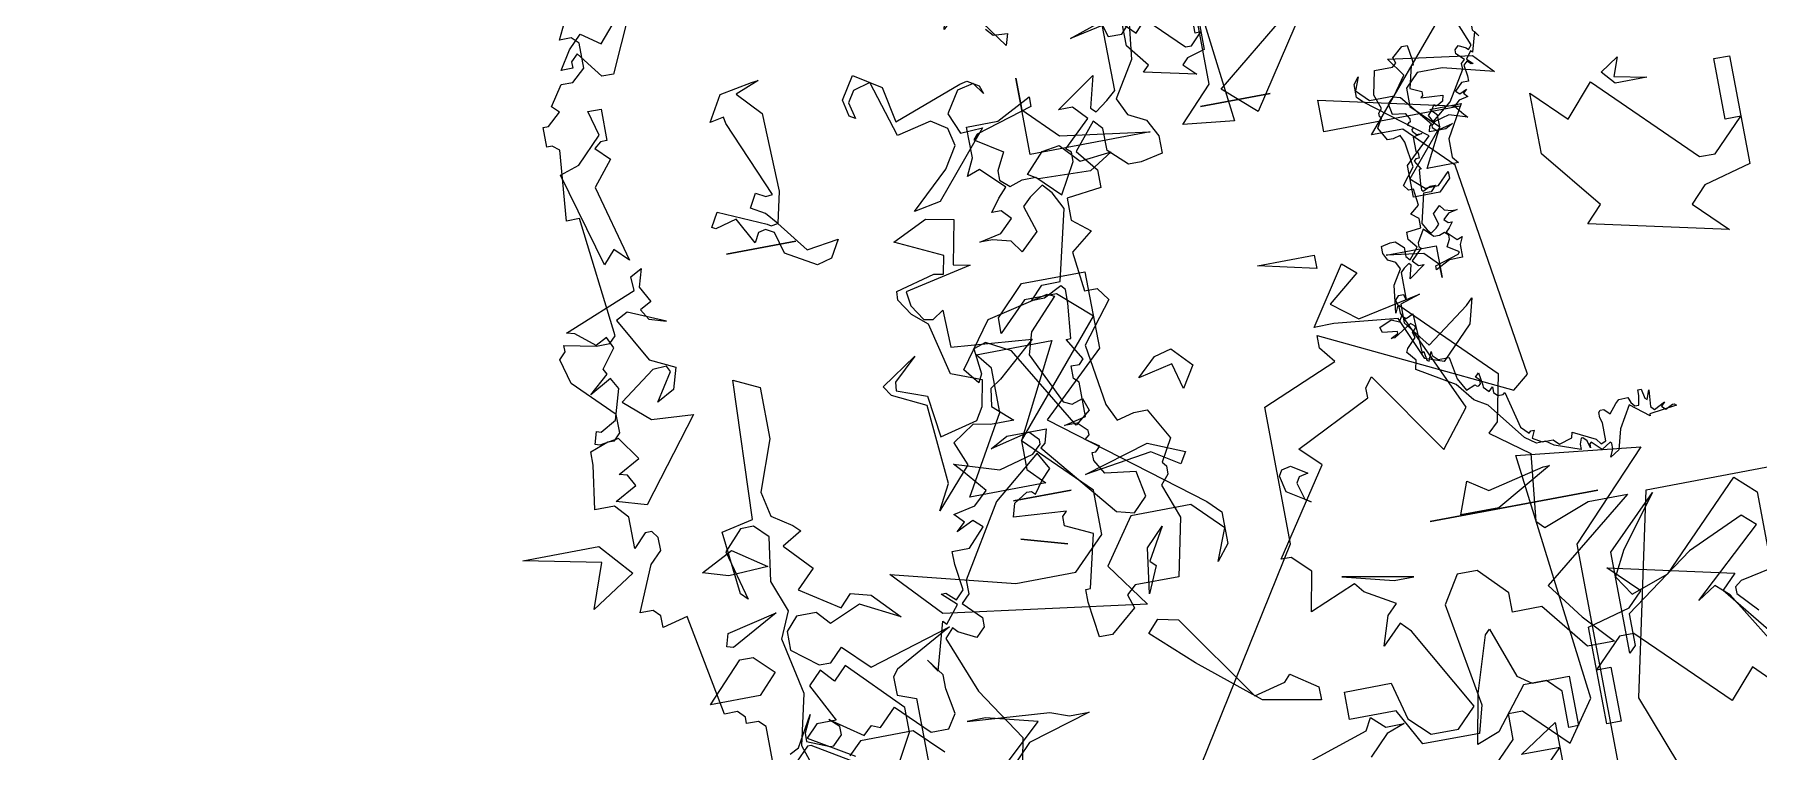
# Model space of a CAD drawing. Header units: millimetres. Extents: x 1418 to 1811, y 1796 to 1956.
# Drawn here: x 1477.008 to 1477.638, y 1835.757 to 1836.018 of the extents above; entities that cross this region are included whole.
import ezdxf

# ---------------------------------------------------------------- set-up
doc = ezdxf.new("R2010")
doc.units = ezdxf.units.MM
doc.layers.add('ARBRE', color=251, linetype='Continuous', lineweight=13)
doc.layers.add('VEGETAIS', color=3, linetype='Continuous')

# ---------------------------------------------------------------- blocks, each defined once
blk = doc.blocks.new('WMF26', base_point=(0, 0.0008))
at = {"color": 85}
for points in [[(12.9837, -8.0792), (12.6708, -8.5666), (12.6708, -8.8803), (12.4963, -8.9527), (12.5251, -8.989), (12.5251, -9.0178), (12.111, -8.8144), (12.0739, -8.8441), (12.1472, -9.3381), (12.2485, -9.4401), (12.3209, -9.4401), (11.8994, -9.9284), (11.8269, -9.9284), (11.7611, -10.0008), (11.7973, -10.037), (11.477, -10.5245), (11.165, -10.8381)], [(1.0357, -8.5666), (1.0357, -8.2908), (0.9995, -8.2546), (0.9345, -8.2546), (0.9345, -8.2183), (0.8974, -8.1813), (0.825, -8.1813), (0.7237, -7.6214), (0.5846, -7.6577), (0.5846, -7.5918), (0.5483, -7.5556), (0.4759, -7.5556), (0.5846, -7.3078), (0.6496, -7.2427), (0.6496, -7.1703), (0.6208, -7.1332), (0.5846, -7.1332), (0.5121, -7.2065), (0.5121, -7.0319), (0.4462, -6.9595), (0.3376, -6.9595), (0.3738, -6.7191), (0.3738, -6.6458), (0.4759, -6.6096), (0.5121, -6.6096), (0.5483, -6.5734), (0.5483, -6.4713), (0.3376, -6.2605), (0.3013, -6.1222), (0.3376, -6.0851), (0.3376, -6.0489), (0.5121, -6.0851), (0.5846, -6.0851), (0.6208, -6.0489), (0.5483, -5.387), (0.4759, -5.387), (0.5121, -5.0016), (0.4759, -4.972), (0.4462, -4.972), (0.4462, -4.8633), (0.4759, -4.8633), (0.5483, -4.7975), (0.5121, -4.7612), (0.5846, -4.6517), (0.6496, -4.6517), (0.7237, -4.5867), (0.7237, -4.4484), (0.6866, -4.4122), (0.6208, -4.4122), (0.8612, -3.9239)]]:
    blk.add_lwpolyline(points, dxfattribs=at)
at = {"color": 63}
for points in [[(2.9112, -4.7835), (2.9458, -4.823), (3.0249, -4.8287), (3.0043, -4.8913), (2.9005, -4.7431)], [(11.859, -7.8034), (11.962, -8.0792), (11.859, -8.5378), (11.5108, -8.5378), (11.4375, -8.6028), (11.4737, -8.7132), (11.263, -8.8869), (11.1609, -8.8869), (11.1246, -8.6028), (11.1246, -8.5016), (11.1609, -8.5016), (11.263, -8.0792), (11.0522, -7.9779), (11.0522, -7.9055), (11.0884, -7.8684), (10.6735, -7.8396), (10.7031, -7.7301), (10.8118, -7.6643)], [(1.6219, -8.7782), (1.7965, -8.4653), (1.7965, -8.327), (1.5198, -8.043), (1.4466, -8.1154), (1.3815, -8.043), (1.3091, -8.1154), (1.4178, -8.327), (1.3091, -8.327), (1.2432, -8.3929), (1.4836, -8.5378)], [(1.2432, -8.5378), (1.207, -8.4291), (1.2728, -8.1525), (1.207, -7.8396), (1.2728, -7.6939), (1.207, -7.5193), (1.2432, -7.2789), (1.1708, -7.2065), (1.0975, -7.2065), (0.9962, -7.3152), (1.0687, -7.5918), (1.0324, -7.5556), (0.9962, -7.2065), (1.1708, -7.1703), (1.207, -6.4054), (1.3453, -6.4713), (1.3453, -6.7553), (1.2432, -7.0319), (1.2728, -7.1703), (1.3815, -7.2427), (1.4178, -7.2789), (1.3091, -7.344), (1.4466, -7.4905), (1.3453, -7.5918), (1.5561, -7.7301), (1.6219, -7.6643), (1.7306, -7.6939), (1.8689, -7.8396), (1.6582, -7.7301), (1.4836, -7.8034), (1.4178, -7.7301), (1.3091, -7.7301), (1.2432, -7.8034), (1.2432, -7.9055), (1.3815, -8.0142), (1.4466, -8.0142), (1.5198, -7.9417), (1.6582, -8.0792), (2.1167, -7.9417), (1.7965, -8.1154), (1.7677, -8.1525), (1.7677, -8.2546), (1.8689, -8.2908), (1.8689, -8.8869)], [(2.0805, -8.9165), (2.465, -8.5666), (2.4955, -8.5378), (2.2188, -8.4653), (2.1167, -8.4653), (2.5679, -8.5016), (2.6692, -8.5378), (2.7787, -8.5378), (2.4288, -8.6407), (2.2913, -8.7782)], [(3.7897, -9.0622), (4.2409, -8.9165), (4.2771, -8.8506), (4.3504, -8.9165), (4.4525, -8.9165), (4.3504, -8.9527), (4.2409, -9.0622)], [(4.874, -9.5859), (5.2602, -9.2006), (5.0486, -9.2006), (5.2602, -9.0622), (5.2602, -9.3751)], [(0.811, -4.6484), (0.7015, -4.5027), (0.6644, -4.5398), (0.6644, -4.576), (0.5994, -4.576), (0.6644, -4.4739), (0.7377, -4.4006), (0.8398, -4.4739), (1.0868, -4.1899), (0.876, -4.6484), (0.811, -4.6484), (0.811, -4.6484)], [(4.8889, -6.482), (4.8707, -6.4424), (4.8304, -6.4219), (4.8098, -6.3823), (4.8098, -6.342), (4.86, -6.3321), (4.8889, -6.3321), (4.9308, -6.3716), (4.9308, -6.4219), (4.9498, -6.4424), (5, -6.3823), (4.9605, -6.3321), (4.9605, -6.2918), (5.0395, -6.2819), (5.0395, -6.2317), (5, -6.1996), (5.0502, -6.1601), (5.0395, -6.0695), (5.0107, -6.0695), (4.9893, -6.0398), (5.0609, -5.9485), (5.0395, -5.8077), (5.0214, -5.7682), (4.9811, -5.7789), (4.9498, -5.7789), (4.9103, -5.7072), (4.9391, -5.6562), (4.9308, -5.6463), (4.9308, -5.6274), (4.9498, -5.606), (4.921, -5.5269), (4.9498, -5.3952), (5.0502, -5.3952), (5.0708, -5.3763), (5.0609, -5.345), (5.121, -5.2947), (5.1507, -5.2947), (5.1614, -5.3763), (5.1614, -5.4059), (5.1507, -5.4059), (5.121, -5.5269), (5.182, -5.5557), (5.182, -5.5771), (5.1712, -5.5878), (5.2915, -5.5961), (5.2832, -5.6274), (5.2519, -5.6463), (5.2412, -5.6463), (5.233, -5.6381), (5.2124, -5.6669), (5.191, -5.6891), (5.2124, -5.7286), (5.3227, -5.6381), (5.4232, -5.4767), (5.4232, -5.4454), (5.4421, -5.4265), (5.4026, -5.387), (5.4026, -5.3656), (5.4232, -5.345), (5.4635, -5.3656), (5.4734, -5.3763), (5.4923, -5.3557), (5.4421, -5.2248), (5.3631, -5.1037), (5.373, -5.0535)], [(5.5426, -5.1037), (5.6035, -5.1638), (5.7253, -5.1638), (5.755, -5.135)], [(5.755, -5.1243), (5.8365, -5.1745), (5.8447, -5.1745), (5.876, -5.1433)], [(5.8867, -5.1638), (5.8653, -5.1745), (5.8258, -5.2437), (5.8447, -5.2042), (5.8447, -5.1852), (5.7945, -5.1638), (5.7863, -5.1638), (5.7649, -5.1852), (5.7649, -5.2042), (5.7863, -5.2248), (5.7146, -5.1745), (5.6941, -5.1935), (5.6751, -5.1852), (5.6356, -5.2248), (5.564, -5.154), (5.5236, -5.154), (5.503, -5.1852), (5.5137, -5.2437), (5.5137, -5.2758), (5.5426, -5.3153), (5.5236, -5.2865), (5.4923, -5.3952), (5.4841, -5.387), (5.4528, -5.4265), (5.4841, -5.4561), (5.4734, -5.4561), (5.4528, -5.4372), (5.4339, -5.4561), (5.4421, -5.5162), (5.4421, -5.5459), (5.4026, -5.5459), (5.3631, -5.5878), (5.3837, -5.606), (5.4232, -5.5878), (5.4026, -5.606), (5.4232, -5.6274), (5.373, -5.6381), (5.3417, -5.6669), (5.3837, -5.7179), (5.4026, -5.7393), (5.3022, -5.7072), (5.2223, -5.7286), (5.2017, -5.7476), (5.2017, -5.7575), (5.2223, -5.7789), (5.3129, -5.7575), (5.2725, -5.7789), (5.182, -5.7789), (5.191, -5.7476), (5.2017, -5.7393), (5.0609, -5.5664), (5.0214, -5.5557), (4.9893, -5.5878), (5, -5.6463), (5.0708, -5.6562), (5.0897, -5.6891), (5.0897, -5.7072), (5.0815, -5.7072), (5.0708, -5.7179), (5.1004, -5.7393), (5.0897, -5.7476), (5.0897, -5.7575), (5.1111, -5.7789), (5.14, -5.7789), (5.0897, -5.7896), (5.0897, -5.8686), (5.1004, -5.8793), (5.1004, -5.9081), (5.0815, -5.9081), (5.0708, -5.9188), (5.1004, -5.969), (5.0897, -5.969), (5.0815, -6.0489), (5.0815, -6.0802), (5.0897, -6.0901), (5.1317, -6.0695), (5.1614, -6.0695), (5.1317, -6.0999), (5.0897, -6.0999), (5.0502, -6.2605), (5.0708, -6.3), (5.0897, -6.3214), (5.121, -6.3), (5.14, -6.2819), (5.121, -6.221), (5.1614, -6.1815), (5.182, -6.2103), (5.2223, -6.221), (5.2519, -6.221), (5.2017, -6.2317), (5.1712, -6.2605), (5.191, -6.2819), (5.2124, -6.2819), (5.191, -6.3107), (5.1712, -6.3321), (5.2223, -6.3823), (5.2519, -6.3716), (5.233, -6.4112), (5.233, -6.482), (5.1614, -6.482), (5.0815, -6.5231), (5.0815, -6.5009), (5.2124, -6.4614), (5.2223, -6.4507), (5.1614, -6.4112), (5.182, -6.3716), (5.182, -6.3502), (5.1614, -6.3321), (5.1317, -6.342), (5.1004, -6.342), (5.0502, -6.2918), (5.0107, -6.3609), (5.0107, -6.3823), (5.0214, -6.3922), (4.9605, -6.4507), (4.9893, -6.482), (5.0214, -6.482), (4.9308, -6.5437), (4.9498, -6.4721), (4.9391, -6.4614), (4.9103, -6.482), (4.8889, -6.5009), (4.8889, -6.6524), (4.8806, -6.6236), (4.8493, -6.6236), (4.8304, -6.6442), (4.8386, -6.6738), (4.8205, -6.7133), (4.8386, -6.5627), (4.8889, -6.482), (4.8889, -6.482)], [(4.0524, -5.3013), (4.0524, -4.7958), (4.1833, -4.7044), (4.4657, -4.7044), (4.2747, -4.8946), (4.2747, -4.9539), (4.2425, -4.9539), (4.1503, -4.8625), (4.0853, -4.9539), (4.1503, -5.5236), (3.8696, -5.4907), (4.0524, -5.3013), (4.0524, -5.3013)], [(0.7739, -4.9975), (0.7377, -4.9975), (0.7015, -5.0272), (0.7739, -5.0996), (0.6644, -5.2371), (0.7739, -5.6595), (0.7015, -5.587), (0.6356, -5.6595), (0.4899, -5.1358), (0.5994, -5.0996), (0.7377, -4.9613), (0.7015, -4.823), (0.7739, -4.823), (0.7739, -4.9975), (0.7739, -4.9975)], [(1.6442, -5.4405), (1.6046, -5.6125), (1.7347, -5.783), (1.9109, -5.7566), (1.8558, -5.8521), (1.7759, -5.8735), (1.6104, -5.7772), (1.5775, -5.6578), (1.5322, -5.6315), (1.4927, -5.6422), (1.4639, -5.6932), (1.3865, -5.5467), (1.2679, -5.5788), (1.2473, -5.5673), (1.291, -5.4915), (1.547, -5.606), (1.5668, -5.6175), (1.6046, -5.6125), (1.5478, -5.5467), (1.4729, -5.503), (1.5165, -5.4273), (1.5668, -5.4561), (1.6046, -5.4512), (1.4268, -5.0255), (1.421, -4.9885), (1.3445, -5.0049), (1.426, -4.8642), (1.6055, -4.8329), (1.6425, -4.8279), (1.5108, -4.8798), (1.6318, -5.0091), (1.6442, -5.4405), (1.6442, -5.4405)], [(2.3481, -5.6858), (2.558, -5.4915), (2.6321, -5.3746), (2.6099, -5.275), (2.5243, -5.219), (2.3333, -5.2618), (2.2378, -4.9514), (2.1439, -4.9769), (2.1044, -5.0387), (2.125, -5.1284), (2.0937, -5.1095), (2.0739, -5.0189), (2.1521, -4.8963), (2.2995, -4.9901), (2.3374, -5.1869), (2.7186, -5.0502), (2.7581, -5.0412), (2.8199, -5.0799), (2.8347, -5.1243), (2.7894, -5.0609), (2.6988, -5.0807), (2.6247, -5.1968), (2.6717, -5.3137), (2.796, -5.3071), (2.4955, -5.6578), (2.3481, -5.6858), (2.3481, -5.6858)], [(3.7461, -5.1383), (3.6481, -5.014), (3.6481, -4.8897), (3.7132, -4.9555), (3.7724, -4.8897), (3.9626, -5.079), (3.9956, -5.079), (4.0606, -5.014), (4.0277, -5.014), (4.0277, -4.8897), (4.0606, -4.8897), (4.0606, -5.112), (3.9626, -5.1383), (3.9297, -5.1712), (3.9956, -5.2363), (3.7132, -5.1712), (3.7461, -5.1383), (3.7461, -5.1383)], [(3.0438, -5.6364), (2.9886, -5.601), (3.0907, -5.494), (3.1871, -5.4783), (3.2842, -5.5829), (3.4596, -5.5656), (3.3295, -5.6463), (3.0438, -5.6364), (3.0438, -5.6364)], [(6.1601, -5.6315), (6.2613, -5.5664), (6.2251, -5.6677), (6.3996, -5.7048), (6.2251, -5.7048), (6.1601, -5.6315), (6.1601, -5.6315)], [(5.2421, -5.7624), (5.2421, -5.6965), (5.2058, -5.6595), (5.3804, -5.6595), (5.2783, -5.8348), (5.2783, -5.9361), (5.3071, -5.9723), (5.1326, -5.9723), (5.2421, -5.7624), (5.2421, -5.7624)], [(0.5821, -6.8706), (0.5475, -6.8072), (0.5039, -6.794), (0.6241, -6.729), (0.5352, -6.6013), (0.4289, -6.6178), (0.4051, -6.6104), (0.4257, -6.5421), (0.4495, -6.5495), (0.5384, -6.5009), (0.5878, -6.3354), (0.5541, -6.272), (0.4322, -6.3412), (0.5401, -6.2465), (0.5236, -6.2152), (0.6018, -6.1115), (0.573, -6.0489), (0.5096, -6.0827), (0.4075, -5.9987), (0.3639, -5.9855), (0.7682, -5.8258), (0.764, -5.75), (0.8274, -5.7163), (0.7986, -5.8134), (0.8464, -5.9015), (0.783, -5.9361), (0.8184, -5.9946), (0.9106, -6.0226), (0.7089, -5.9353), (0.6447, -5.969), (0.7797, -6.2119), (0.9139, -6.2786), (0.8785, -6.3955), (0.7838, -6.4466), (0.8818, -6.2959), (0.8653, -6.2638), (0.7896, -6.2679), (0.592, -6.4103), (0.7319, -6.533), (0.9608, -6.5487), (0.6224, -6.9842), (0.4611, -6.9356), (0.5821, -6.8706), (0.5821, -6.8706)], [(1.2984, -5.7253), (1.6837, -5.7253), (1.2984, -5.7253), (1.2984, -5.7253)], [(3.0117, -6.2794), (2.8528, -6.4474), (2.8166, -6.5676), (2.9508, -6.8525), (2.9969, -6.8755), (3.0586, -6.8541), (3.0825, -6.9233), (2.9977, -6.9908), (2.7268, -6.5289), (2.5959, -6.4573), (2.5268, -6.4803), (2.5432, -6.6211), (2.5202, -6.6672), (2.4527, -6.5824), (2.6321, -6.3379), (2.9746, -6.2613), (3.0117, -6.2794), (3.0117, -6.2794)], [(3.5715, -6.7586), (3.3797, -6.8006), (3.4851, -6.7034), (3.5798, -6.6779), (3.6827, -6.7866), (3.6086, -6.9027), (3.5715, -6.7586), (3.5715, -6.7586)], [(5.8447, -7.6288), (5.8365, -7.619), (5.7863, -7.6503), (5.736, -7.6), (5.7253, -7.6083), (5.7253, -7.6288), (5.7146, -7.5893), (5.6941, -7.5687), (5.6858, -7.5687), (5.6751, -7.6), (5.6751, -7.6288), (5.5343, -7.5786), (5.4923, -7.5498), (5.4421, -7.5498), (5.3837, -7.5078), (5.2223, -7.2979), (5.1507, -7.2559), (5.0708, -7.1554), (4.8707, -7.0361), (4.8806, -6.9858), (4.8386, -6.9356), (4.8493, -6.9142), (4.8996, -6.864), (4.8889, -6.8343), (4.9103, -6.8138), (4.9103, -6.8031), (4.8889, -6.7841), (4.7892, -6.8451), (4.7703, -6.8451), (4.8098, -6.8245), (4.8098, -6.8138), (4.7291, -6.8031), (4.7192, -6.7742), (4.7892, -6.7446), (4.8304, -6.7635), (4.8493, -6.7339), (4.8707, -6.7528), (4.9103, -6.7339), (4.921, -6.9546), (4.9308, -6.9463), (4.9391, -6.9965), (4.9498, -7.0048), (4.9712, -6.9546), (4.9712, -6.976), (5, -7.0048), (5.0609, -7.0048), (5.0815, -7.1258), (5.121, -7.1974), (5.1712, -7.176), (5.182, -7.1867), (5.191, -7.1867), (5.2017, -7.176), (5.2017, -7.1554), (5.182, -7.1365), (5.2017, -7.1159), (5.2124, -7.1867), (5.2124, -7.1974), (5.2412, -7.2262), (5.2626, -7.2057), (5.2626, -7.2369), (5.2832, -7.2559), (5.3129, -7.2559), (5.3227, -7.2477), (5.373, -7.4494), (5.4133, -7.4889), (5.4232, -7.4782), (5.4421, -7.4782), (5.4232, -7.5185), (5.4734, -7.5498), (5.5343, -7.5498), (5.564, -7.5786), (5.6356, -7.558), (5.6438, -7.5284), (5.7649, -7.5893), (5.7863, -7.619), (5.8151, -7.6083), (5.8151, -7.5078), (5.8052, -7.4782), (5.8052, -7.4494), (5.8151, -7.4387), (5.8365, -7.4387), (5.8653, -7.4683), (5.9056, -7.4181), (5.9262, -7.3991), (5.9765, -7.3991), (5.9872, -7.428), (6.0061, -7.4494), (6.0267, -7.4494), (6.0374, -7.3991), (6.0374, -7.3679), (6.0563, -7.3679), (6.0662, -7.4181), (6.0769, -7.428), (6.0967, -7.3777), (6.0884, -7.4683), (6.1074, -7.4889), (6.1675, -7.4576), (6.1469, -7.4782), (6.1675, -7.4996), (6.2078, -7.4782), (6.2177, -7.4782), (6.2284, -7.4889), (6.0769, -7.5078), (6.0769, -7.5185), (5.9765, -7.4387), (5.9056, -7.558), (5.876, -7.6692), (5.8258, -7.7005), (5.8447, -7.6585), (5.8447, -7.6288), (5.8447, -7.6288)], [(3.3698, -7.209), (2.9985, -7.2649), (3.3591, -7.1587), (3.5567, -7.2411), (3.518, -7.302), (3.3698, -7.209), (3.3698, -7.209)], [(1.0283, -7.3135), (1.2053, -7.4354), (0.9888, -7.4469), (0.8497, -7.4049), (1.0283, -7.3135), (1.0283, -7.3135)], [(4.1767, -7.6363), (4.054, -7.558), (4.0342, -7.4675), (4.0532, -7.437), (4.1034, -7.4263), (4.189, -7.4807), (4.1388, -7.4914), (4.1199, -7.5226), (4.1454, -7.6165), (4.1767, -7.6363), (4.1767, -7.6363)], [(0.9271, -7.754), (1.2037, -7.6931), (0.9411, -7.8347), (0.9056, -7.8248), (0.9271, -7.754), (0.9271, -7.754)], [(3.3493, -8.1352), (3.681, -8.6177), (3.8548, -8.5748), (3.8893, -8.537), (4.0318, -8.6341), (4.0342, -8.7066), (3.7189, -8.6465), (3.3962, -8.3814), (3.1764, -8.178), (3.2389, -8.1105), (3.3493, -8.1352), (3.3493, -8.1352)]]:
    blk.add_lwpolyline(points, dxfattribs=at)
at = {"color": 106}
for points in [[(5.5903, -5.5212), (5.3145, -5.4487), (5.1762, -5.4487), (5.1029, -5.5212), (5.1029, -5.6232), (5.2421, -5.7624), (5.0305, -6.0094), (5.1029, -6.0744), (5.1762, -6.0744), (5.2421, -6.0094), (5.2421, -6.0456), (5.1762, -6.1115), (5.0305, -6.1115), (5.0305, -5.9361), (5.1762, -5.7986), (4.8559, -5.5508), (4.8271, -5.5212), (4.8271, -5.4487), (4.8559, -5.4125), (4.8271, -5.4849), (4.893, -5.5508), (5.0305, -5.5508), (5.1029, -5.4487), (5.0305, -5.3474), (5.489, -5.4125), (5.5903, -5.5212), (5.5903, -5.5212)], [(3.9832, -5.4125), (4.3685, -5.4125), (3.9832, -5.4125), (3.9832, -5.4125)], [(2.5498, -5.769), (2.5004, -6.0102), (2.591, -6.0291), (2.223, -6.1065), (2.2328, -6.1872), (2.2888, -6.272), (2.339, -6.2827), (2.4, -6.2424), (2.4049, -6.4482), (2.8487, -6.4861), (2.6387, -6.6697), (2.5778, -6.7092), (2.5638, -6.8064), (2.67, -6.901), (2.5391, -6.901), (2.4477, -6.8821), (2.3259, -6.9628), (2.3777, -7.0945), (2.1818, -7.311), (2.2567, -7.1744), (2.2205, -6.7364), (2.0394, -6.6466), (2.0031, -6.5923), (2.204, -6.4589), (2.0739, -6.5799), (2.0698, -6.6269), (2.2312, -6.6862), (2.2616, -6.9175), (2.4716, -6.8665), (2.5128, -6.7957), (2.5424, -6.6549), (2.3761, -6.5898), (2.3094, -6.3025), (2.2287, -6.2333), (2.1686, -6.1428), (2.1727, -6.0967), (2.3884, -6.0398), (2.4395, -6.0506), (2.4601, -5.9501), (2.2065, -5.8299), (2.3983, -5.7377), (2.5498, -5.769), (2.5498, -5.769)], [(4.4418, -6.3947), (4.1281, -6.3222), (4.4418, -6.3222), (4.4418, -6.3947), (4.4418, -6.3947)], [(4.478, -6.5989), (4.6155, -6.7076), (4.9654, -6.6351), (4.8559, -6.6713), (4.8559, -6.7734), (4.9654, -6.9183), (5.2058, -6.7438), (5.2421, -6.7076), (5.2058, -6.8459), (5.0305, -7.0212), (4.9292, -6.985), (4.8271, -6.7438), (4.478, -6.7076), (4.3685, -6.7076), (4.5793, -6.3947), (4.6517, -6.4597), (4.478, -6.5989), (4.478, -6.5989)], [(5.1029, -6.5701), (5.1029, -6.4968), (5.0305, -6.4235), (4.8271, -6.3947), (5.1029, -6.3947), (5.1029, -6.5701), (5.1029, -6.5701)], [(2.586, -7.3333), (2.9055, -7.3333), (2.586, -7.3333), (2.586, -7.3333)], [(6.5371, -8.9058), (6.3255, -8.5559), (6.2531, -8.4909), (6.1518, -8.5559), (6.5371, -8.2076), (6.4639, -8.141), (6.1518, -8.2801), (5.7657, -8.5559), (5.7657, -8.7313), (5.7295, -8.7675), (5.7295, -8.2076), (6.0127, -7.9302), (5.8019, -8.2076), (5.7295, -8.3451), (5.8019, -8.4546), (6.0127, -8.3814), (6.4639, -7.9302), (6.5734, -8.0323), (6.5734, -8.4546), (6.3988, -8.4909), (6.3618, -8.5197), (6.3618, -8.5559), (6.4639, -8.6654)], [(2.586, -7.5449), (2.833, -7.6173), (2.586, -7.5449), (2.586, -7.5449)], [(3.2842, -7.8215), (3.2192, -7.9672), (3.2554, -7.7194), (3.3567, -7.6173), (3.2554, -7.7927), (3.2842, -7.8215), (3.2842, -7.8215)], [(5.4528, -7.6832), (5.489, -7.6832), (5.1762, -7.8577), (4.9654, -7.8577), (5.0305, -7.6832), (5.1391, -7.7556), (5.4528, -7.6832), (5.4528, -7.6832)], [(1.1386, -8.0092), (1.0357, -8.1179), (0.7599, -8.1179), (0.9633, -7.9071), (1.0357, -7.9071), (1.1386, -8.0092), (1.1386, -8.0092)], [(4.6517, -8.141), (4.2664, -8.0685), (4.5431, -8.141), (4.6517, -8.141), (4.6517, -8.141)], [(12.5062, -8.1517), (12.6132, -8.1517), (12.6132, -8.215), (12.5062, -8.215), (12.4839, -8.1294), (12.4387, -8.085), (12.3753, -8.085), (12.3308, -8.1294), (12.4387, -8.3221), (12.4609, -8.3443), (12.5062, -8.2999), (12.4839, -8.3665), (12.4609, -8.3896), (12.5284, -8.4291), (12.5457, -8.4513), (12.6527, -8.4069), (12.6354, -8.4966), (12.675, -8.5361), (12.698, -8.5361), (12.5679, -8.7288), (12.6132, -8.7733), (12.4387, -8.8581), (12.4387, -8.8811), (12.4214, -8.9033), (12.2913, -8.7115), (12.2238, -8.7963), (12.3308, -9.0326), (12.3308, -9.0507), (12.139, -8.8581), (12.1612, -8.751), (12.1843, -8.7288), (12.0995, -8.6662), (12.1167, -8.5139), (12.0995, -8.4966), (11.9924, -8.5361), (11.9019, -8.5361), (12.1167, -8.3665), (12.0542, -8.2826), (11.9924, -8.215), (12.0542, -8.215), (12.139, -8.3221), (12.2065, -8.3221), (12.2065, -8.3665), (12.2682, -8.4291), (12.3135, -8.4291), (12.353, -8.3665), (12.3135, -8.1294), (12.3308, -8.0669), (12.4609, -8.0669), (12.5062, -8.1517), (12.5062, -8.1517)], [(5.177, -8.8292), (5.382, -8.8292), (5.382, -9.1026), (5.3293, -9.1026), (5.3293, -8.9025), (5.2561, -8.8292), (5.1293, -8.8292), (4.9506, -9.0557), (4.8255, -9.1026), (4.8773, -8.8292), (4.9769, -8.5238), (5.0033, -8.4974), (5.1029, -8.7766), (5.177, -8.8292), (5.177, -8.8292)], [(11.8409, -9.1899), (11.9513, -9.3273), (11.9513, -9.4665), (11.8772, -9.3932), (11.8121, -9.4665), (11.6013, -9.2549), (11.5651, -9.2549), (11.4927, -9.3273), (11.5289, -9.3273), (11.5289, -9.4665), (11.4927, -9.4665), (11.4927, -9.2187), (11.6013, -9.1899), (11.6376, -9.1528), (11.5651, -9.0804), (11.8772, -9.1528), (11.8409, -9.1899), (11.8409, -9.1899)]]:
    blk.add_lwpolyline(points, dxfattribs=at)
blk = doc.blocks.new('T2_02')
at = {"xscale": 0.3499999999999943, "yscale": 0.3499999999999943, "zscale": 0.3499999999999943}
blk.add_blockref('WMF26', (-2.2399, 1.997), dxfattribs=at)

msp = doc.modelspace()

# ---------------------------------------------------------------- linework, layer by layer
at = {"layer": 'VEGETAIS'}
for points in [[(1489.22484, 1838.59894), (1485.19468, 1835.45514), (1481.15414, 1837.04348), (1477.72516, 1834.03483), (1473.50398, 1839.06184), (1479.87106, 1839.06194), (1489.22484, 1838.59894)], [(1475.96131, 1833.89887), (1471.88225, 1835.8954), (1472.27532, 1833.09537), (1477.60418, 1832.27086), (1475.96131, 1833.89887)]]:
    msp.add_spline(points, degree=3, dxfattribs=at)

# ---------------------------------------------------------------- block references
at = {"layer": 'ARBRE'}
for p, xscale, yscale, zscale, rotation in [((1477.18634, 1835.82628), 0.4621142716754233, 0.4621142716754233, 0.4621142716754233, 190.6551472559353), ((1478.54936, 1835.56515), 0.4621142716754233, 0.4621142716754233, 0.4621142716754233, 190.6551472559353), ((1477.59713, 1836.00289), 0.1918409178794672, 0.1918409178794672, 0.1918409178794672, 10.65514725593884)]:
    msp.add_blockref('T2_02', p, dxfattribs=dict(at, xscale=xscale, yscale=yscale, zscale=zscale, rotation=rotation))

doc.saveas('drawing.dxf')
